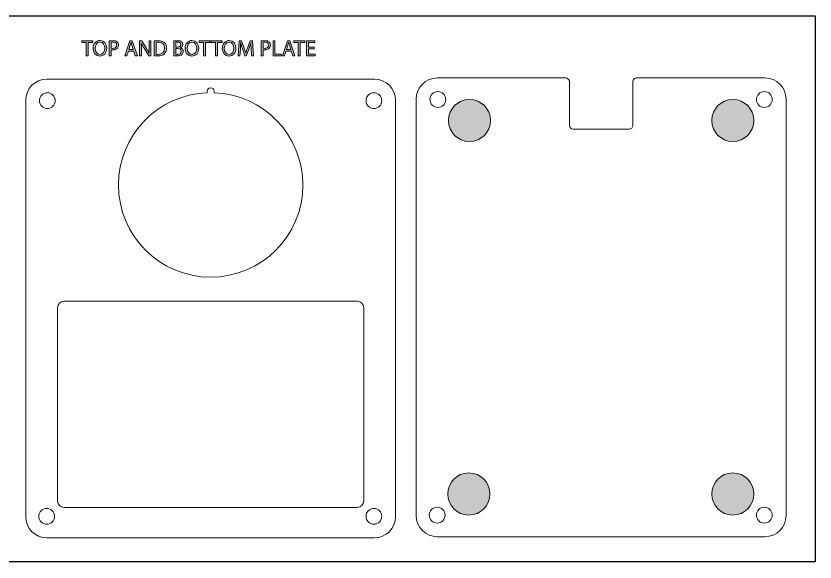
# Model space of a CAD drawing. Header units: millimetres. Extents: x 12 to 403, y 61 to 367.
# Drawn here: x 251.6 to 403.3, y 263.2 to 366.8 of the extents above; entities that cross this region are included whole.
import ezdxf

# ---------------------------------------------------------------- set-up
doc = ezdxf.new("R2010")
doc.units = ezdxf.units.MM
doc.header["$MEASUREMENT"] = 0
doc.layers.add('TopPasteMaskLayer', color=7, linetype='Continuous', lineweight=0)

# ---------------------------------------------------------------- blocks, each defined once
blk = doc.blocks.new('Block_2')
at = {"layer": 'TopPasteMaskLayer', "true_color": 0x000000, "transparency": 33554687}
h = blk.add_hatch(color=18, dxfattribs=at)
h.dxf.hatch_style = 2
edge = h.paths.add_edge_path()
edge.add_spline(control_points=[(264.98, 361.79), (264.98, 361.79), (264.12, 361.79), (264.12, 361.79), (264.12, 361.79), (264.12, 362.1), (264.12, 362.1), (264.12, 362.1), (266.23, 362.1), (266.23, 362.1), (266.23, 362.1), (266.23, 361.79), (266.23, 361.79), (266.23, 361.79), (265.36, 361.79), (265.36, 361.79), (265.36, 361.79), (265.36, 359.25), (265.36, 359.25), (265.36, 359.25), (264.98, 359.25), (264.98, 359.25), (264.98, 359.25), (264.98, 361.79), (264.98, 361.79)], knot_values=[0, 0, 0, 0, 1, 1, 1, 2, 2, 2, 3, 3, 3, 4, 4, 4, 5, 5, 5, 6, 6, 6, 7, 7, 7, 8, 8, 8, 8], degree=3, periodic=0)
h = blk.add_hatch(color=18, dxfattribs=at)
h.dxf.hatch_style = 2
edge = h.paths.add_edge_path()
edge.add_spline(control_points=[(266.66, 360.66), (266.66, 360.05), (266.99, 359.5), (267.57, 359.5), (268.15, 359.5), (268.48, 360.04), (268.48, 360.69), (268.48, 361.25), (268.18, 361.85), (267.57, 361.85), (266.96, 361.85), (266.66, 361.28), (266.66, 360.66)], knot_values=[0, 0, 0, 0, 1, 1, 1, 2, 2, 2, 3, 3, 3, 4, 4, 4, 4], degree=3, periodic=0)
edge = h.paths.add_edge_path()
edge.add_spline(control_points=[(268.87, 360.7), (268.87, 359.72), (268.27, 359.2), (267.54, 359.2), (266.79, 359.2), (266.26, 359.79), (266.26, 360.65), (266.26, 361.55), (266.82, 362.15), (267.59, 362.15), (268.36, 362.15), (268.87, 361.55), (268.87, 360.7)], knot_values=[0, 0, 0, 0, 1, 1, 1, 2, 2, 2, 3, 3, 3, 4, 4, 4, 4], degree=3, periodic=0)
h = blk.add_hatch(color=18, dxfattribs=at)
h.dxf.hatch_style = 2
edge = h.paths.add_edge_path()
edge.add_spline(control_points=[(269.72, 360.69), (269.8, 360.67), (269.9, 360.66), (270.02, 360.66), (270.47, 360.66), (270.74, 360.88), (270.74, 361.27), (270.74, 361.65), (270.47, 361.83), (270.06, 361.83), (269.9, 361.83), (269.78, 361.82), (269.72, 361.8), (269.72, 361.8), (269.72, 360.69), (269.72, 360.69)], knot_values=[0, 0, 0, 0, 1, 1, 1, 2, 2, 2, 3, 3, 3, 4, 4, 4, 5, 5, 5, 5], degree=3, periodic=0)
edge = h.paths.add_edge_path()
edge.add_spline(control_points=[(269.35, 362.07), (269.53, 362.1), (269.76, 362.12), (270.05, 362.12), (270.42, 362.12), (270.68, 362.04), (270.85, 361.88), (271.01, 361.75), (271.1, 361.54), (271.1, 361.29), (271.1, 361.03), (271.03, 360.83), (270.88, 360.68), (270.69, 360.47), (270.37, 360.36), (270.01, 360.36), (269.9, 360.36), (269.8, 360.37), (269.72, 360.39), (269.72, 360.39), (269.72, 359.25), (269.72, 359.25), (269.72, 359.25), (269.35, 359.25), (269.35, 359.25), (269.35, 359.25), (269.35, 362.07), (269.35, 362.07)], knot_values=[0, 0, 0, 0, 1, 1, 1, 2, 2, 2, 3, 3, 3, 4, 4, 4, 5, 5, 5, 6, 6, 6, 7, 7, 7, 8, 8, 8, 9, 9, 9, 9], degree=3, periodic=0)
h = blk.add_hatch(color=18, dxfattribs=at)
h.dxf.hatch_style = 2
edge = h.paths.add_edge_path()
edge.add_spline(control_points=[(273.89, 360.43), (273.89, 360.43), (273.61, 361.25), (273.61, 361.25), (273.55, 361.44), (273.51, 361.61), (273.47, 361.77), (273.47, 361.77), (273.46, 361.77), (273.46, 361.77), (273.42, 361.6), (273.37, 361.43), (273.31, 361.26), (273.31, 361.26), (273.03, 360.43), (273.03, 360.43), (273.03, 360.43), (273.89, 360.43), (273.89, 360.43)], knot_values=[0, 0, 0, 0, 1, 1, 1, 2, 2, 2, 3, 3, 3, 4, 4, 4, 5, 5, 5, 6, 6, 6, 6], degree=3, periodic=0)
edge = h.paths.add_edge_path()
edge.add_spline(control_points=[(272.96, 360.14), (272.96, 360.14), (272.66, 359.25), (272.66, 359.25), (272.66, 359.25), (272.28, 359.25), (272.28, 359.25), (272.28, 359.25), (273.25, 362.1), (273.25, 362.1), (273.25, 362.1), (273.69, 362.1), (273.69, 362.1), (273.69, 362.1), (274.67, 359.25), (274.67, 359.25), (274.67, 359.25), (274.27, 359.25), (274.27, 359.25), (274.27, 359.25), (273.97, 360.14), (273.97, 360.14), (273.97, 360.14), (272.96, 360.14), (272.96, 360.14)], knot_values=[0, 0, 0, 0, 1, 1, 1, 2, 2, 2, 3, 3, 3, 4, 4, 4, 5, 5, 5, 6, 6, 6, 7, 7, 7, 8, 8, 8, 8], degree=3, periodic=0)
h = blk.add_hatch(color=18, dxfattribs=at)
h.dxf.hatch_style = 2
edge = h.paths.add_edge_path()
edge.add_spline(control_points=[(275.09, 359.25), (275.09, 359.25), (275.09, 362.1), (275.09, 362.1), (275.09, 362.1), (275.49, 362.1), (275.49, 362.1), (275.49, 362.1), (276.4, 360.66), (276.4, 360.66), (276.62, 360.32), (276.78, 360.02), (276.92, 359.73), (276.92, 359.73), (276.92, 359.73), (276.92, 359.73), (276.89, 360.12), (276.88, 360.46), (276.88, 360.91), (276.88, 360.91), (276.88, 362.1), (276.88, 362.1), (276.88, 362.1), (277.23, 362.1), (277.23, 362.1), (277.23, 362.1), (277.23, 359.25), (277.23, 359.25), (277.23, 359.25), (276.86, 359.25), (276.86, 359.25), (276.86, 359.25), (275.95, 360.69), (275.95, 360.69), (275.75, 361.01), (275.56, 361.34), (275.42, 361.65), (275.42, 361.65), (275.41, 361.64), (275.41, 361.64), (275.43, 361.28), (275.43, 360.94), (275.43, 360.47), (275.43, 360.47), (275.43, 359.25), (275.43, 359.25), (275.43, 359.25), (275.09, 359.25), (275.09, 359.25)], knot_values=[0, 0, 0, 0, 1, 1, 1, 2, 2, 2, 3, 3, 3, 4, 4, 4, 5, 5, 5, 6, 6, 6, 7, 7, 7, 8, 8, 8, 9, 9, 9, 10, 10, 10, 11, 11, 11, 12, 12, 12, 13, 13, 13, 14, 14, 14, 15, 15, 15, 16, 16, 16, 16], degree=3, periodic=0)
h = blk.add_hatch(color=18, dxfattribs=at)
h.dxf.hatch_style = 2
edge = h.paths.add_edge_path()
edge.add_spline(control_points=[(278.24, 359.54), (278.33, 359.52), (278.47, 359.52), (278.61, 359.52), (279.4, 359.52), (279.83, 359.96), (279.83, 360.73), (279.83, 361.4), (279.45, 361.83), (278.67, 361.83), (278.48, 361.83), (278.34, 361.81), (278.24, 361.79), (278.24, 361.79), (278.24, 359.54), (278.24, 359.54)], knot_values=[0, 0, 0, 0, 1, 1, 1, 2, 2, 2, 3, 3, 3, 4, 4, 4, 5, 5, 5, 5], degree=3, periodic=0)
edge = h.paths.add_edge_path()
edge.add_spline(control_points=[(277.87, 362.06), (278.1, 362.1), (278.36, 362.12), (278.66, 362.12), (279.19, 362.12), (279.56, 362), (279.81, 361.77), (280.07, 361.53), (280.21, 361.2), (280.21, 360.74), (280.21, 360.28), (280.07, 359.9), (279.8, 359.63), (279.54, 359.37), (279.1, 359.22), (278.54, 359.22), (278.28, 359.22), (278.06, 359.24), (277.87, 359.26), (277.87, 359.26), (277.87, 362.06), (277.87, 362.06)], knot_values=[0, 0, 0, 0, 1, 1, 1, 2, 2, 2, 3, 3, 3, 4, 4, 4, 5, 5, 5, 6, 6, 6, 7, 7, 7, 7], degree=3, periodic=0)
h = blk.add_hatch(color=18, dxfattribs=at)
h.dxf.hatch_style = 2
edge = h.paths.add_edge_path()
edge.add_spline(control_points=[(281.96, 359.53), (282.03, 359.51), (282.14, 359.51), (282.27, 359.51), (282.65, 359.51), (283, 359.65), (283, 360.06), (283, 360.45), (282.67, 360.61), (282.26, 360.61), (282.26, 360.61), (281.96, 360.61), (281.96, 360.61), (281.96, 360.61), (281.96, 359.53), (281.96, 359.53)], knot_values=[0, 0, 0, 0, 1, 1, 1, 2, 2, 2, 3, 3, 3, 4, 4, 4, 5, 5, 5, 5], degree=3, periodic=0)
edge = h.paths.add_edge_path()
edge.add_spline(control_points=[(281.96, 360.89), (281.96, 360.89), (282.29, 360.89), (282.29, 360.89), (282.68, 360.89), (282.91, 361.1), (282.91, 361.37), (282.91, 361.71), (282.66, 361.84), (282.28, 361.84), (282.11, 361.84), (282.02, 361.82), (281.96, 361.81), (281.96, 361.81), (281.96, 360.89), (281.96, 360.89)], knot_values=[0, 0, 0, 0, 1, 1, 1, 2, 2, 2, 3, 3, 3, 4, 4, 4, 5, 5, 5, 5], degree=3, periodic=0)
edge = h.paths.add_edge_path()
edge.add_spline(control_points=[(281.59, 362.06), (281.75, 362.1), (282.01, 362.12), (282.26, 362.12), (282.63, 362.12), (282.87, 362.06), (283.05, 361.91), (283.19, 361.8), (283.28, 361.63), (283.28, 361.41), (283.28, 361.13), (283.1, 360.89), (282.8, 360.78), (282.8, 360.78), (282.8, 360.78), (282.8, 360.78), (283.07, 360.71), (283.39, 360.48), (283.39, 360.06), (283.39, 359.81), (283.29, 359.63), (283.15, 359.49), (282.95, 359.31), (282.63, 359.22), (282.16, 359.22), (281.91, 359.22), (281.71, 359.24), (281.59, 359.26), (281.59, 359.26), (281.59, 362.06), (281.59, 362.06)], knot_values=[0, 0, 0, 0, 1, 1, 1, 2, 2, 2, 3, 3, 3, 4, 4, 4, 5, 5, 5, 6, 6, 6, 7, 7, 7, 8, 8, 8, 9, 9, 9, 10, 10, 10, 10], degree=3, periodic=0)
h = blk.add_hatch(color=18, dxfattribs=at)
h.dxf.hatch_style = 2
edge = h.paths.add_edge_path()
edge.add_spline(control_points=[(284.11, 360.66), (284.11, 360.05), (284.44, 359.5), (285.02, 359.5), (285.6, 359.5), (285.93, 360.04), (285.93, 360.69), (285.93, 361.25), (285.64, 361.85), (285.02, 361.85), (284.41, 361.85), (284.11, 361.28), (284.11, 360.66)], knot_values=[0, 0, 0, 0, 1, 1, 1, 2, 2, 2, 3, 3, 3, 4, 4, 4, 4], degree=3, periodic=0)
edge = h.paths.add_edge_path()
edge.add_spline(control_points=[(286.32, 360.7), (286.32, 359.72), (285.73, 359.2), (285, 359.2), (284.24, 359.2), (283.72, 359.79), (283.72, 360.65), (283.72, 361.55), (284.28, 362.15), (285.04, 362.15), (285.82, 362.15), (286.32, 361.55), (286.32, 360.7)], knot_values=[0, 0, 0, 0, 1, 1, 1, 2, 2, 2, 3, 3, 3, 4, 4, 4, 4], degree=3, periodic=0)
h = blk.add_hatch(color=18, dxfattribs=at)
h.dxf.hatch_style = 2
edge = h.paths.add_edge_path()
edge.add_spline(control_points=[(287.24, 361.79), (287.24, 361.79), (286.37, 361.79), (286.37, 361.79), (286.37, 361.79), (286.37, 362.1), (286.37, 362.1), (286.37, 362.1), (288.48, 362.1), (288.48, 362.1), (288.48, 362.1), (288.48, 361.79), (288.48, 361.79), (288.48, 361.79), (287.61, 361.79), (287.61, 361.79), (287.61, 361.79), (287.61, 359.25), (287.61, 359.25), (287.61, 359.25), (287.24, 359.25), (287.24, 359.25), (287.24, 359.25), (287.24, 361.79), (287.24, 361.79)], knot_values=[0, 0, 0, 0, 1, 1, 1, 2, 2, 2, 3, 3, 3, 4, 4, 4, 5, 5, 5, 6, 6, 6, 7, 7, 7, 8, 8, 8, 8], degree=3, periodic=0)
h = blk.add_hatch(color=18, dxfattribs=at)
h.dxf.hatch_style = 2
edge = h.paths.add_edge_path()
edge.add_spline(control_points=[(289.5, 361.79), (289.5, 361.79), (288.63, 361.79), (288.63, 361.79), (288.63, 361.79), (288.63, 362.1), (288.63, 362.1), (288.63, 362.1), (290.75, 362.1), (290.75, 362.1), (290.75, 362.1), (290.75, 361.79), (290.75, 361.79), (290.75, 361.79), (289.87, 361.79), (289.87, 361.79), (289.87, 361.79), (289.87, 359.25), (289.87, 359.25), (289.87, 359.25), (289.5, 359.25), (289.5, 359.25), (289.5, 359.25), (289.5, 361.79), (289.5, 361.79)], knot_values=[0, 0, 0, 0, 1, 1, 1, 2, 2, 2, 3, 3, 3, 4, 4, 4, 5, 5, 5, 6, 6, 6, 7, 7, 7, 8, 8, 8, 8], degree=3, periodic=0)
h = blk.add_hatch(color=18, dxfattribs=at)
h.dxf.hatch_style = 2
edge = h.paths.add_edge_path()
edge.add_spline(control_points=[(291.17, 360.66), (291.17, 360.05), (291.5, 359.5), (292.08, 359.5), (292.67, 359.5), (293, 360.04), (293, 360.69), (293, 361.25), (292.7, 361.85), (292.09, 361.85), (291.48, 361.85), (291.17, 361.28), (291.17, 360.66)], knot_values=[0, 0, 0, 0, 1, 1, 1, 2, 2, 2, 3, 3, 3, 4, 4, 4, 4], degree=3, periodic=0)
edge = h.paths.add_edge_path()
edge.add_spline(control_points=[(293.39, 360.7), (293.39, 359.72), (292.79, 359.2), (292.06, 359.2), (291.31, 359.2), (290.78, 359.79), (290.78, 360.65), (290.78, 361.55), (291.34, 362.15), (292.11, 362.15), (292.88, 362.15), (293.39, 361.55), (293.39, 360.7)], knot_values=[0, 0, 0, 0, 1, 1, 1, 2, 2, 2, 3, 3, 3, 4, 4, 4, 4], degree=3, periodic=0)
h = blk.add_hatch(color=18, dxfattribs=at)
h.dxf.hatch_style = 2
edge = h.paths.add_edge_path()
edge.add_spline(control_points=[(296.27, 360.5), (296.25, 360.9), (296.22, 361.38), (296.23, 361.73), (296.23, 361.73), (296.21, 361.73), (296.21, 361.73), (296.12, 361.4), (296, 361.04), (295.86, 360.65), (295.86, 360.65), (295.35, 359.26), (295.35, 359.26), (295.35, 359.26), (295.07, 359.26), (295.07, 359.26), (295.07, 359.26), (294.61, 360.62), (294.61, 360.62), (294.48, 361.02), (294.36, 361.39), (294.28, 361.73), (294.28, 361.73), (294.27, 361.73), (294.27, 361.73), (294.26, 361.38), (294.24, 360.9), (294.22, 360.47), (294.22, 360.47), (294.14, 359.25), (294.14, 359.25), (294.14, 359.25), (293.79, 359.25), (293.79, 359.25), (293.79, 359.25), (293.99, 362.1), (293.99, 362.1), (293.99, 362.1), (294.46, 362.1), (294.46, 362.1), (294.46, 362.1), (294.95, 360.72), (294.95, 360.72), (295.06, 360.37), (295.16, 360.06), (295.23, 359.76), (295.23, 359.76), (295.25, 359.76), (295.25, 359.76), (295.32, 360.05), (295.42, 360.36), (295.55, 360.72), (295.55, 360.72), (296.05, 362.1), (296.05, 362.1), (296.05, 362.1), (296.52, 362.1), (296.52, 362.1), (296.52, 362.1), (296.7, 359.25), (296.7, 359.25), (296.7, 359.25), (296.34, 359.25), (296.34, 359.25), (296.34, 359.25), (296.27, 360.5), (296.27, 360.5)], knot_values=[0, 0, 0, 0, 1, 1, 1, 2, 2, 2, 3, 3, 3, 4, 4, 4, 5, 5, 5, 6, 6, 6, 7, 7, 7, 8, 8, 8, 9, 9, 9, 10, 10, 10, 11, 11, 11, 12, 12, 12, 13, 13, 13, 14, 14, 14, 15, 15, 15, 16, 16, 16, 17, 17, 17, 18, 18, 18, 19, 19, 19, 20, 20, 20, 21, 21, 21, 22, 22, 22, 22], degree=3, periodic=0)
h = blk.add_hatch(color=18, dxfattribs=at)
h.dxf.hatch_style = 2
edge = h.paths.add_edge_path()
edge.add_spline(control_points=[(298.54, 360.69), (298.62, 360.67), (298.72, 360.66), (298.84, 360.66), (299.28, 360.66), (299.56, 360.88), (299.56, 361.27), (299.56, 361.65), (299.29, 361.83), (298.88, 361.83), (298.72, 361.83), (298.6, 361.82), (298.54, 361.8), (298.54, 361.8), (298.54, 360.69), (298.54, 360.69)], knot_values=[0, 0, 0, 0, 1, 1, 1, 2, 2, 2, 3, 3, 3, 4, 4, 4, 5, 5, 5, 5], degree=3, periodic=0)
edge = h.paths.add_edge_path()
edge.add_spline(control_points=[(298.17, 362.07), (298.35, 362.1), (298.58, 362.12), (298.87, 362.12), (299.24, 362.12), (299.5, 362.04), (299.67, 361.88), (299.83, 361.75), (299.92, 361.54), (299.92, 361.29), (299.92, 361.03), (299.85, 360.83), (299.7, 360.68), (299.51, 360.47), (299.19, 360.36), (298.83, 360.36), (298.72, 360.36), (298.62, 360.37), (298.54, 360.39), (298.54, 360.39), (298.54, 359.25), (298.54, 359.25), (298.54, 359.25), (298.17, 359.25), (298.17, 359.25), (298.17, 359.25), (298.17, 362.07), (298.17, 362.07)], knot_values=[0, 0, 0, 0, 1, 1, 1, 2, 2, 2, 3, 3, 3, 4, 4, 4, 5, 5, 5, 6, 6, 6, 7, 7, 7, 8, 8, 8, 9, 9, 9, 9], degree=3, periodic=0)
h = blk.add_hatch(color=18, dxfattribs=at)
h.dxf.hatch_style = 2
edge = h.paths.add_edge_path()
edge.add_spline(control_points=[(300.42, 362.1), (300.42, 362.1), (300.79, 362.1), (300.79, 362.1), (300.79, 362.1), (300.79, 359.56), (300.79, 359.56), (300.79, 359.56), (302.01, 359.56), (302.01, 359.56), (302.01, 359.56), (302.01, 359.25), (302.01, 359.25), (302.01, 359.25), (300.42, 359.25), (300.42, 359.25), (300.42, 359.25), (300.42, 362.1), (300.42, 362.1)], knot_values=[0, 0, 0, 0, 1, 1, 1, 2, 2, 2, 3, 3, 3, 4, 4, 4, 5, 5, 5, 6, 6, 6, 6], degree=3, periodic=0)
h = blk.add_hatch(color=18, dxfattribs=at)
h.dxf.hatch_style = 2
edge = h.paths.add_edge_path()
edge.add_spline(control_points=[(303.81, 360.43), (303.81, 360.43), (303.53, 361.25), (303.53, 361.25), (303.47, 361.44), (303.43, 361.61), (303.39, 361.77), (303.39, 361.77), (303.38, 361.77), (303.38, 361.77), (303.34, 361.6), (303.29, 361.43), (303.23, 361.26), (303.23, 361.26), (302.96, 360.43), (302.96, 360.43), (302.96, 360.43), (303.81, 360.43), (303.81, 360.43)], knot_values=[0, 0, 0, 0, 1, 1, 1, 2, 2, 2, 3, 3, 3, 4, 4, 4, 5, 5, 5, 6, 6, 6, 6], degree=3, periodic=0)
edge = h.paths.add_edge_path()
edge.add_spline(control_points=[(302.88, 360.14), (302.88, 360.14), (302.58, 359.25), (302.58, 359.25), (302.58, 359.25), (302.2, 359.25), (302.2, 359.25), (302.2, 359.25), (303.17, 362.1), (303.17, 362.1), (303.17, 362.1), (303.62, 362.1), (303.62, 362.1), (303.62, 362.1), (304.59, 359.25), (304.59, 359.25), (304.59, 359.25), (304.19, 359.25), (304.19, 359.25), (304.19, 359.25), (303.89, 360.14), (303.89, 360.14), (303.89, 360.14), (302.88, 360.14), (302.88, 360.14)], knot_values=[0, 0, 0, 0, 1, 1, 1, 2, 2, 2, 3, 3, 3, 4, 4, 4, 5, 5, 5, 6, 6, 6, 7, 7, 7, 8, 8, 8, 8], degree=3, periodic=0)
h = blk.add_hatch(color=18, dxfattribs=at)
h.dxf.hatch_style = 2
edge = h.paths.add_edge_path()
edge.add_spline(control_points=[(305.22, 361.79), (305.22, 361.79), (304.36, 361.79), (304.36, 361.79), (304.36, 361.79), (304.36, 362.1), (304.36, 362.1), (304.36, 362.1), (306.47, 362.1), (306.47, 362.1), (306.47, 362.1), (306.47, 361.79), (306.47, 361.79), (306.47, 361.79), (305.6, 361.79), (305.6, 361.79), (305.6, 361.79), (305.6, 359.25), (305.6, 359.25), (305.6, 359.25), (305.22, 359.25), (305.22, 359.25), (305.22, 359.25), (305.22, 361.79), (305.22, 361.79)], knot_values=[0, 0, 0, 0, 1, 1, 1, 2, 2, 2, 3, 3, 3, 4, 4, 4, 5, 5, 5, 6, 6, 6, 7, 7, 7, 8, 8, 8, 8], degree=3, periodic=0)
h = blk.add_hatch(color=18, dxfattribs=at)
h.dxf.hatch_style = 2
edge = h.paths.add_edge_path()
edge.add_spline(control_points=[(308.26, 360.58), (308.26, 360.58), (307.15, 360.58), (307.15, 360.58), (307.15, 360.58), (307.15, 359.56), (307.15, 359.56), (307.15, 359.56), (308.39, 359.56), (308.39, 359.56), (308.39, 359.56), (308.39, 359.25), (308.39, 359.25), (308.39, 359.25), (306.79, 359.25), (306.79, 359.25), (306.79, 359.25), (306.79, 362.1), (306.79, 362.1), (306.79, 362.1), (308.33, 362.1), (308.33, 362.1), (308.33, 362.1), (308.33, 361.79), (308.33, 361.79), (308.33, 361.79), (307.15, 361.79), (307.15, 361.79), (307.15, 361.79), (307.15, 360.89), (307.15, 360.89), (307.15, 360.89), (308.26, 360.89), (308.26, 360.89), (308.26, 360.89), (308.26, 360.58), (308.26, 360.58)], knot_values=[0, 0, 0, 0, 1, 1, 1, 2, 2, 2, 3, 3, 3, 4, 4, 4, 5, 5, 5, 6, 6, 6, 7, 7, 7, 8, 8, 8, 9, 9, 9, 10, 10, 10, 11, 11, 11, 12, 12, 12, 12], degree=3, periodic=0)
at = {"layer": 'TopPasteMaskLayer'}
for points, knots in [([(264.98, 361.79), (264.98, 361.79), (264.12, 361.79), (264.12, 361.79), (264.12, 361.79), (264.12, 362.1), (264.12, 362.1), (264.12, 362.1), (266.23, 362.1), (266.23, 362.1), (266.23, 362.1), (266.23, 361.79), (266.23, 361.79), (266.23, 361.79), (265.36, 361.79), (265.36, 361.79), (265.36, 361.79), (265.36, 359.25), (265.36, 359.25), (265.36, 359.25), (264.98, 359.25), (264.98, 359.25), (264.98, 359.25), (264.98, 361.79), (264.98, 361.79)], [0, 0, 0, 0, 1, 1, 1, 2, 2, 2, 3, 3, 3, 4, 4, 4, 5, 5, 5, 6, 6, 6, 7, 7, 7, 8, 8, 8, 8]), ([(268.87, 360.7), (268.87, 359.72), (268.27, 359.2), (267.54, 359.2), (266.79, 359.2), (266.26, 359.79), (266.26, 360.65), (266.26, 361.55), (266.82, 362.15), (267.59, 362.15), (268.36, 362.15), (268.87, 361.55), (268.87, 360.7)], [0, 0, 0, 0, 1, 1, 1, 2, 2, 2, 3, 3, 3, 4, 4, 4, 4]), ([(266.66, 360.66), (266.66, 360.05), (266.99, 359.5), (267.57, 359.5), (268.15, 359.5), (268.48, 360.04), (268.48, 360.69), (268.48, 361.25), (268.18, 361.85), (267.57, 361.85), (266.96, 361.85), (266.66, 361.28), (266.66, 360.66)], [0, 0, 0, 0, 1, 1, 1, 2, 2, 2, 3, 3, 3, 4, 4, 4, 4]), ([(269.35, 362.07), (269.53, 362.1), (269.76, 362.12), (270.05, 362.12), (270.42, 362.12), (270.68, 362.04), (270.85, 361.88), (271.01, 361.75), (271.1, 361.54), (271.1, 361.29), (271.1, 361.03), (271.03, 360.83), (270.88, 360.68), (270.69, 360.47), (270.37, 360.36), (270.01, 360.36), (269.9, 360.36), (269.8, 360.37), (269.72, 360.39), (269.72, 360.39), (269.72, 359.25), (269.72, 359.25), (269.72, 359.25), (269.35, 359.25), (269.35, 359.25), (269.35, 359.25), (269.35, 362.07), (269.35, 362.07)], [0, 0, 0, 0, 1, 1, 1, 2, 2, 2, 3, 3, 3, 4, 4, 4, 5, 5, 5, 6, 6, 6, 7, 7, 7, 8, 8, 8, 9, 9, 9, 9]), ([(269.72, 360.69), (269.8, 360.67), (269.9, 360.66), (270.02, 360.66), (270.47, 360.66), (270.74, 360.88), (270.74, 361.27), (270.74, 361.65), (270.47, 361.83), (270.06, 361.83), (269.9, 361.83), (269.78, 361.82), (269.72, 361.8), (269.72, 361.8), (269.72, 360.69), (269.72, 360.69)], [0, 0, 0, 0, 1, 1, 1, 2, 2, 2, 3, 3, 3, 4, 4, 4, 5, 5, 5, 5]), ([(272.96, 360.14), (272.96, 360.14), (272.66, 359.25), (272.66, 359.25), (272.66, 359.25), (272.28, 359.25), (272.28, 359.25), (272.28, 359.25), (273.25, 362.1), (273.25, 362.1), (273.25, 362.1), (273.69, 362.1), (273.69, 362.1), (273.69, 362.1), (274.67, 359.25), (274.67, 359.25), (274.67, 359.25), (274.27, 359.25), (274.27, 359.25), (274.27, 359.25), (273.97, 360.14), (273.97, 360.14), (273.97, 360.14), (272.96, 360.14), (272.96, 360.14)], [0, 0, 0, 0, 1, 1, 1, 2, 2, 2, 3, 3, 3, 4, 4, 4, 5, 5, 5, 6, 6, 6, 7, 7, 7, 8, 8, 8, 8]), ([(273.89, 360.43), (273.89, 360.43), (273.61, 361.25), (273.61, 361.25), (273.55, 361.44), (273.51, 361.61), (273.47, 361.77), (273.47, 361.77), (273.46, 361.77), (273.46, 361.77), (273.42, 361.6), (273.37, 361.43), (273.31, 361.26), (273.31, 361.26), (273.03, 360.43), (273.03, 360.43), (273.03, 360.43), (273.89, 360.43), (273.89, 360.43)], [0, 0, 0, 0, 1, 1, 1, 2, 2, 2, 3, 3, 3, 4, 4, 4, 5, 5, 5, 6, 6, 6, 6]), ([(275.09, 359.25), (275.09, 359.25), (275.09, 362.1), (275.09, 362.1), (275.09, 362.1), (275.49, 362.1), (275.49, 362.1), (275.49, 362.1), (276.4, 360.66), (276.4, 360.66), (276.62, 360.32), (276.78, 360.02), (276.92, 359.73), (276.92, 359.73), (276.92, 359.73), (276.92, 359.73), (276.89, 360.12), (276.88, 360.46), (276.88, 360.91), (276.88, 360.91), (276.88, 362.1), (276.88, 362.1), (276.88, 362.1), (277.23, 362.1), (277.23, 362.1), (277.23, 362.1), (277.23, 359.25), (277.23, 359.25), (277.23, 359.25), (276.86, 359.25), (276.86, 359.25), (276.86, 359.25), (275.95, 360.69), (275.95, 360.69), (275.75, 361.01), (275.56, 361.34), (275.42, 361.65), (275.42, 361.65), (275.41, 361.64), (275.41, 361.64), (275.43, 361.28), (275.43, 360.94), (275.43, 360.47), (275.43, 360.47), (275.43, 359.25), (275.43, 359.25), (275.43, 359.25), (275.09, 359.25), (275.09, 359.25)], [0, 0, 0, 0, 1, 1, 1, 2, 2, 2, 3, 3, 3, 4, 4, 4, 5, 5, 5, 6, 6, 6, 7, 7, 7, 8, 8, 8, 9, 9, 9, 10, 10, 10, 11, 11, 11, 12, 12, 12, 13, 13, 13, 14, 14, 14, 15, 15, 15, 16, 16, 16, 16]), ([(277.87, 362.06), (278.1, 362.1), (278.36, 362.12), (278.66, 362.12), (279.19, 362.12), (279.56, 362), (279.81, 361.77), (280.07, 361.53), (280.21, 361.2), (280.21, 360.74), (280.21, 360.28), (280.07, 359.9), (279.8, 359.63), (279.54, 359.37), (279.1, 359.22), (278.54, 359.22), (278.28, 359.22), (278.06, 359.24), (277.87, 359.26), (277.87, 359.26), (277.87, 362.06), (277.87, 362.06)], [0, 0, 0, 0, 1, 1, 1, 2, 2, 2, 3, 3, 3, 4, 4, 4, 5, 5, 5, 6, 6, 6, 7, 7, 7, 7]), ([(278.24, 359.54), (278.33, 359.52), (278.47, 359.52), (278.61, 359.52), (279.4, 359.52), (279.83, 359.96), (279.83, 360.73), (279.83, 361.4), (279.45, 361.83), (278.67, 361.83), (278.48, 361.83), (278.34, 361.81), (278.24, 361.79), (278.24, 361.79), (278.24, 359.54), (278.24, 359.54)], [0, 0, 0, 0, 1, 1, 1, 2, 2, 2, 3, 3, 3, 4, 4, 4, 5, 5, 5, 5]), ([(281.59, 362.06), (281.75, 362.1), (282.01, 362.12), (282.26, 362.12), (282.63, 362.12), (282.87, 362.06), (283.05, 361.91), (283.19, 361.8), (283.28, 361.63), (283.28, 361.41), (283.28, 361.13), (283.1, 360.89), (282.8, 360.78), (282.8, 360.78), (282.8, 360.78), (282.8, 360.78), (283.07, 360.71), (283.39, 360.48), (283.39, 360.06), (283.39, 359.81), (283.29, 359.63), (283.15, 359.49), (282.95, 359.31), (282.63, 359.22), (282.16, 359.22), (281.91, 359.22), (281.71, 359.24), (281.59, 359.26), (281.59, 359.26), (281.59, 362.06), (281.59, 362.06)], [0, 0, 0, 0, 1, 1, 1, 2, 2, 2, 3, 3, 3, 4, 4, 4, 5, 5, 5, 6, 6, 6, 7, 7, 7, 8, 8, 8, 9, 9, 9, 10, 10, 10, 10]), ([(281.96, 360.89), (281.96, 360.89), (282.29, 360.89), (282.29, 360.89), (282.68, 360.89), (282.91, 361.1), (282.91, 361.37), (282.91, 361.71), (282.66, 361.84), (282.28, 361.84), (282.11, 361.84), (282.02, 361.82), (281.96, 361.81), (281.96, 361.81), (281.96, 360.89), (281.96, 360.89)], [0, 0, 0, 0, 1, 1, 1, 2, 2, 2, 3, 3, 3, 4, 4, 4, 5, 5, 5, 5]), ([(286.32, 360.7), (286.32, 359.72), (285.73, 359.2), (285, 359.2), (284.24, 359.2), (283.72, 359.79), (283.72, 360.65), (283.72, 361.55), (284.28, 362.15), (285.04, 362.15), (285.82, 362.15), (286.32, 361.55), (286.32, 360.7)], [0, 0, 0, 0, 1, 1, 1, 2, 2, 2, 3, 3, 3, 4, 4, 4, 4]), ([(284.11, 360.66), (284.11, 360.05), (284.44, 359.5), (285.02, 359.5), (285.6, 359.5), (285.93, 360.04), (285.93, 360.69), (285.93, 361.25), (285.64, 361.85), (285.02, 361.85), (284.41, 361.85), (284.11, 361.28), (284.11, 360.66)], [0, 0, 0, 0, 1, 1, 1, 2, 2, 2, 3, 3, 3, 4, 4, 4, 4]), ([(287.24, 361.79), (287.24, 361.79), (286.37, 361.79), (286.37, 361.79), (286.37, 361.79), (286.37, 362.1), (286.37, 362.1), (286.37, 362.1), (288.48, 362.1), (288.48, 362.1), (288.48, 362.1), (288.48, 361.79), (288.48, 361.79), (288.48, 361.79), (287.61, 361.79), (287.61, 361.79), (287.61, 361.79), (287.61, 359.25), (287.61, 359.25), (287.61, 359.25), (287.24, 359.25), (287.24, 359.25), (287.24, 359.25), (287.24, 361.79), (287.24, 361.79)], [0, 0, 0, 0, 1, 1, 1, 2, 2, 2, 3, 3, 3, 4, 4, 4, 5, 5, 5, 6, 6, 6, 7, 7, 7, 8, 8, 8, 8]), ([(289.5, 361.79), (289.5, 361.79), (288.63, 361.79), (288.63, 361.79), (288.63, 361.79), (288.63, 362.1), (288.63, 362.1), (288.63, 362.1), (290.75, 362.1), (290.75, 362.1), (290.75, 362.1), (290.75, 361.79), (290.75, 361.79), (290.75, 361.79), (289.87, 361.79), (289.87, 361.79), (289.87, 361.79), (289.87, 359.25), (289.87, 359.25), (289.87, 359.25), (289.5, 359.25), (289.5, 359.25), (289.5, 359.25), (289.5, 361.79), (289.5, 361.79)], [0, 0, 0, 0, 1, 1, 1, 2, 2, 2, 3, 3, 3, 4, 4, 4, 5, 5, 5, 6, 6, 6, 7, 7, 7, 8, 8, 8, 8]), ([(293.39, 360.7), (293.39, 359.72), (292.79, 359.2), (292.06, 359.2), (291.31, 359.2), (290.78, 359.79), (290.78, 360.65), (290.78, 361.55), (291.34, 362.15), (292.11, 362.15), (292.88, 362.15), (293.39, 361.55), (293.39, 360.7)], [0, 0, 0, 0, 1, 1, 1, 2, 2, 2, 3, 3, 3, 4, 4, 4, 4]), ([(291.17, 360.66), (291.17, 360.05), (291.5, 359.5), (292.08, 359.5), (292.67, 359.5), (293, 360.04), (293, 360.69), (293, 361.25), (292.7, 361.85), (292.09, 361.85), (291.48, 361.85), (291.17, 361.28), (291.17, 360.66)], [0, 0, 0, 0, 1, 1, 1, 2, 2, 2, 3, 3, 3, 4, 4, 4, 4]), ([(296.27, 360.5), (296.25, 360.9), (296.22, 361.38), (296.23, 361.73), (296.23, 361.73), (296.21, 361.73), (296.21, 361.73), (296.12, 361.4), (296, 361.04), (295.86, 360.65), (295.86, 360.65), (295.35, 359.26), (295.35, 359.26), (295.35, 359.26), (295.07, 359.26), (295.07, 359.26), (295.07, 359.26), (294.61, 360.62), (294.61, 360.62), (294.48, 361.02), (294.36, 361.39), (294.28, 361.73), (294.28, 361.73), (294.27, 361.73), (294.27, 361.73), (294.26, 361.38), (294.24, 360.9), (294.22, 360.47), (294.22, 360.47), (294.14, 359.25), (294.14, 359.25), (294.14, 359.25), (293.79, 359.25), (293.79, 359.25), (293.79, 359.25), (293.99, 362.1), (293.99, 362.1), (293.99, 362.1), (294.46, 362.1), (294.46, 362.1), (294.46, 362.1), (294.95, 360.72), (294.95, 360.72), (295.06, 360.37), (295.16, 360.06), (295.23, 359.76), (295.23, 359.76), (295.25, 359.76), (295.25, 359.76), (295.32, 360.05), (295.42, 360.36), (295.55, 360.72), (295.55, 360.72), (296.05, 362.1), (296.05, 362.1), (296.05, 362.1), (296.52, 362.1), (296.52, 362.1), (296.52, 362.1), (296.7, 359.25), (296.7, 359.25), (296.7, 359.25), (296.34, 359.25), (296.34, 359.25), (296.34, 359.25), (296.27, 360.5), (296.27, 360.5)], [0, 0, 0, 0, 1, 1, 1, 2, 2, 2, 3, 3, 3, 4, 4, 4, 5, 5, 5, 6, 6, 6, 7, 7, 7, 8, 8, 8, 9, 9, 9, 10, 10, 10, 11, 11, 11, 12, 12, 12, 13, 13, 13, 14, 14, 14, 15, 15, 15, 16, 16, 16, 17, 17, 17, 18, 18, 18, 19, 19, 19, 20, 20, 20, 21, 21, 21, 22, 22, 22, 22]), ([(298.17, 362.07), (298.35, 362.1), (298.58, 362.12), (298.87, 362.12), (299.24, 362.12), (299.5, 362.04), (299.67, 361.88), (299.83, 361.75), (299.92, 361.54), (299.92, 361.29), (299.92, 361.03), (299.85, 360.83), (299.7, 360.68), (299.51, 360.47), (299.19, 360.36), (298.83, 360.36), (298.72, 360.36), (298.62, 360.37), (298.54, 360.39), (298.54, 360.39), (298.54, 359.25), (298.54, 359.25), (298.54, 359.25), (298.17, 359.25), (298.17, 359.25), (298.17, 359.25), (298.17, 362.07), (298.17, 362.07)], [0, 0, 0, 0, 1, 1, 1, 2, 2, 2, 3, 3, 3, 4, 4, 4, 5, 5, 5, 6, 6, 6, 7, 7, 7, 8, 8, 8, 9, 9, 9, 9]), ([(298.54, 360.69), (298.62, 360.67), (298.72, 360.66), (298.84, 360.66), (299.28, 360.66), (299.56, 360.88), (299.56, 361.27), (299.56, 361.65), (299.29, 361.83), (298.88, 361.83), (298.72, 361.83), (298.6, 361.82), (298.54, 361.8), (298.54, 361.8), (298.54, 360.69), (298.54, 360.69)], [0, 0, 0, 0, 1, 1, 1, 2, 2, 2, 3, 3, 3, 4, 4, 4, 5, 5, 5, 5]), ([(300.42, 362.1), (300.42, 362.1), (300.79, 362.1), (300.79, 362.1), (300.79, 362.1), (300.79, 359.56), (300.79, 359.56), (300.79, 359.56), (302.01, 359.56), (302.01, 359.56), (302.01, 359.56), (302.01, 359.25), (302.01, 359.25), (302.01, 359.25), (300.42, 359.25), (300.42, 359.25), (300.42, 359.25), (300.42, 362.1), (300.42, 362.1)], [0, 0, 0, 0, 1, 1, 1, 2, 2, 2, 3, 3, 3, 4, 4, 4, 5, 5, 5, 6, 6, 6, 6]), ([(302.88, 360.14), (302.88, 360.14), (302.58, 359.25), (302.58, 359.25), (302.58, 359.25), (302.2, 359.25), (302.2, 359.25), (302.2, 359.25), (303.17, 362.1), (303.17, 362.1), (303.17, 362.1), (303.62, 362.1), (303.62, 362.1), (303.62, 362.1), (304.59, 359.25), (304.59, 359.25), (304.59, 359.25), (304.19, 359.25), (304.19, 359.25), (304.19, 359.25), (303.89, 360.14), (303.89, 360.14), (303.89, 360.14), (302.88, 360.14), (302.88, 360.14)], [0, 0, 0, 0, 1, 1, 1, 2, 2, 2, 3, 3, 3, 4, 4, 4, 5, 5, 5, 6, 6, 6, 7, 7, 7, 8, 8, 8, 8]), ([(303.81, 360.43), (303.81, 360.43), (303.53, 361.25), (303.53, 361.25), (303.47, 361.44), (303.43, 361.61), (303.39, 361.77), (303.39, 361.77), (303.38, 361.77), (303.38, 361.77), (303.34, 361.6), (303.29, 361.43), (303.23, 361.26), (303.23, 361.26), (302.96, 360.43), (302.96, 360.43), (302.96, 360.43), (303.81, 360.43), (303.81, 360.43)], [0, 0, 0, 0, 1, 1, 1, 2, 2, 2, 3, 3, 3, 4, 4, 4, 5, 5, 5, 6, 6, 6, 6]), ([(305.22, 361.79), (305.22, 361.79), (304.36, 361.79), (304.36, 361.79), (304.36, 361.79), (304.36, 362.1), (304.36, 362.1), (304.36, 362.1), (306.47, 362.1), (306.47, 362.1), (306.47, 362.1), (306.47, 361.79), (306.47, 361.79), (306.47, 361.79), (305.6, 361.79), (305.6, 361.79), (305.6, 361.79), (305.6, 359.25), (305.6, 359.25), (305.6, 359.25), (305.22, 359.25), (305.22, 359.25), (305.22, 359.25), (305.22, 361.79), (305.22, 361.79)], [0, 0, 0, 0, 1, 1, 1, 2, 2, 2, 3, 3, 3, 4, 4, 4, 5, 5, 5, 6, 6, 6, 7, 7, 7, 8, 8, 8, 8]), ([(308.26, 360.58), (308.26, 360.58), (307.15, 360.58), (307.15, 360.58), (307.15, 360.58), (307.15, 359.56), (307.15, 359.56), (307.15, 359.56), (308.39, 359.56), (308.39, 359.56), (308.39, 359.56), (308.39, 359.25), (308.39, 359.25), (308.39, 359.25), (306.79, 359.25), (306.79, 359.25), (306.79, 359.25), (306.79, 362.1), (306.79, 362.1), (306.79, 362.1), (308.33, 362.1), (308.33, 362.1), (308.33, 362.1), (308.33, 361.79), (308.33, 361.79), (308.33, 361.79), (307.15, 361.79), (307.15, 361.79), (307.15, 361.79), (307.15, 360.89), (307.15, 360.89), (307.15, 360.89), (308.26, 360.89), (308.26, 360.89), (308.26, 360.89), (308.26, 360.58), (308.26, 360.58)], [0, 0, 0, 0, 1, 1, 1, 2, 2, 2, 3, 3, 3, 4, 4, 4, 5, 5, 5, 6, 6, 6, 7, 7, 7, 8, 8, 8, 9, 9, 9, 10, 10, 10, 11, 11, 11, 12, 12, 12, 12]), ([(281.96, 359.53), (282.03, 359.51), (282.14, 359.51), (282.27, 359.51), (282.65, 359.51), (283, 359.65), (283, 360.06), (283, 360.45), (282.67, 360.61), (282.26, 360.61), (282.26, 360.61), (281.96, 360.61), (281.96, 360.61), (281.96, 360.61), (281.96, 359.53), (281.96, 359.53)], [0, 0, 0, 0, 1, 1, 1, 2, 2, 2, 3, 3, 3, 4, 4, 4, 5, 5, 5, 5])]:
    blk.add_open_spline(points, degree=3, knots=knots, dxfattribs=at)

msp = doc.modelspace()

# ---------------------------------------------------------------- hatches: boundary and pattern name
at = {"layer": 'TopPasteMaskLayer', "true_color": 0x000000, "transparency": 33554687}
h = msp.add_hatch(color=18, dxfattribs=at)
h.dxf.hatch_style = 2
edge = h.paths.add_edge_path()
edge.add_arc((337.71, 346.97), 4, 0, 360)
h = msp.add_hatch(color=18, dxfattribs=at)
h.dxf.hatch_style = 2
edge = h.paths.add_edge_path()
edge.add_arc((387.69, 346.97), 4, 0, 360)
h = msp.add_hatch(color=18, dxfattribs=at)
h.dxf.hatch_style = 2
edge = h.paths.add_edge_path()
edge.add_arc((337.59, 276.1), 4, 0, 360)
h = msp.add_hatch(color=18, dxfattribs=at)
h.dxf.hatch_style = 2
edge = h.paths.add_edge_path()
edge.add_arc((387.69, 276.1), 4, 0, 360)

# ---------------------------------------------------------------- linework, layer by layer
at = {"layer": 'TopPasteMaskLayer', "color": 250, "lineweight": 25, "true_color": 0x1d1d1b}
msp.add_lwpolyline([(403.29, 263.2), (173.44, 263.2), (173.44, 366.81), (403.29, 366.81)], close=True, dxfattribs=at)
at = {"layer": 'TopPasteMaskLayer', "color": 250, "lineweight": 9, "true_color": 0x1d1d1b}
for centre, radius in [((257.59, 350.74), 1.5), ((319.57, 350.74), 1.5), ((337.71, 346.97), 4), ((387.69, 346.97), 4), ((337.59, 276.1), 4), ((387.69, 276.1), 4), ((257.46, 271.87), 1.5), ((319.57, 271.87), 1.5)]:
    msp.add_circle(centre, radius, dxfattribs=at)
at = {"layer": 'TopPasteMaskLayer', "color": 250, "lineweight": 9, "true_color": 0x1d1e1c}
for centre in [(331.7, 350.96), (393.67, 350.96), (331.57, 272.09), (393.67, 272.09)]:
    msp.add_circle(centre, 1.5, dxfattribs=at)
msp.add_open_spline([(368.7, 346.04), (368.7, 346.04), (368.7, 354.34), (368.7, 354.34), (368.7, 354.73), (369.02, 355.05), (369.4, 355.05), (369.4, 355.05), (393.77, 355.05), (393.77, 355.05), (393.77, 355.05), (393.77, 355.05), (393.77, 355.05), (393.77, 355.05), (393.77, 355.05), (393.77, 355.05), (395.99, 355.05), (397.79, 353.25), (397.79, 351.03), (397.79, 351.03), (397.79, 272.01), (397.79, 272.01), (397.79, 272.01), (397.79, 272.01), (397.79, 272.01), (397.79, 269.79), (395.99, 268), (393.77, 268), (393.77, 268), (393.77, 268), (393.77, 268), (393.77, 268), (331.6, 268), (331.6, 268), (331.6, 268), (331.6, 268), (331.6, 268), (331.6, 268), (331.6, 268), (331.6, 268), (329.38, 268), (327.59, 269.79), (327.59, 272.01), (327.59, 272.01), (327.59, 351.03), (327.59, 351.03), (327.59, 353.25), (329.38, 355.05), (331.6, 355.05), (331.6, 355.05), (331.6, 355.05), (331.6, 355.05), (331.6, 355.05), (355.97, 355.05), (355.97, 355.05), (356.35, 355.05), (356.67, 354.73), (356.67, 354.34), (356.67, 354.34), (356.67, 346.05), (356.67, 346.05), (356.67, 345.66), (356.98, 345.35), (357.37, 345.35), (357.37, 345.35), (368, 345.34), (368, 345.34), (368.39, 345.34), (368.7, 345.66), (368.7, 346.04)], degree=3, knots=[0, 0, 0, 0, 1, 1, 1, 2, 2, 2, 3, 3, 3, 4, 4, 4, 5, 5, 5, 6, 6, 6, 7, 7, 7, 8, 8, 8, 9, 9, 9, 10, 10, 10, 11, 11, 11, 12, 12, 12, 13, 13, 13, 14, 14, 14, 15, 15, 15, 16, 16, 16, 17, 17, 17, 18, 18, 18, 19, 19, 19, 20, 20, 20, 21, 21, 21, 22, 22, 22, 23, 23, 23, 23], dxfattribs=at)
at = {"layer": 'TopPasteMaskLayer', "color": 250, "lineweight": 9, "true_color": 0x1d1d1b}
for points, knots in [([(319.67, 267.78), (319.67, 267.78), (257.49, 267.78), (257.49, 267.78), (257.49, 267.78), (257.49, 267.78), (257.49, 267.78), (257.49, 267.78), (257.49, 267.78), (257.49, 267.78), (255.27, 267.78), (253.48, 269.57), (253.48, 271.79), (253.48, 271.79), (253.48, 350.81), (253.48, 350.81), (253.48, 353.03), (255.27, 354.83), (257.49, 354.83), (257.49, 354.83), (257.49, 354.83), (257.49, 354.83), (257.49, 354.83), (319.67, 354.83), (319.67, 354.83), (319.67, 354.83), (319.67, 354.83), (319.67, 354.83), (319.67, 354.83), (319.67, 354.83), (319.67, 354.83), (321.88, 354.83), (323.68, 353.03), (323.68, 350.81), (323.68, 350.81), (323.68, 271.79), (323.68, 271.79), (323.68, 271.79), (323.68, 271.79), (323.68, 271.79), (323.68, 269.57), (321.88, 267.78), (319.67, 267.78), (319.67, 267.78), (319.67, 267.78), (319.67, 267.78)], [0, 0, 0, 0, 1, 1, 1, 2, 2, 2, 3, 3, 3, 4, 4, 4, 5, 5, 5, 6, 6, 6, 7, 7, 7, 8, 8, 8, 9, 9, 9, 10, 10, 10, 11, 11, 11, 12, 12, 12, 13, 13, 13, 14, 14, 14, 15, 15, 15, 15]), ([(287.93, 352.23), (278.57, 351.89), (271.09, 344.19), (271.09, 334.75), (271.09, 325.08), (278.92, 317.25), (288.59, 317.25), (298.25, 317.25), (306.09, 325.08), (306.09, 334.75), (306.09, 344.2), (298.6, 351.9), (289.23, 352.24), (289.23, 352.24), (289.23, 352.51), (289.23, 352.51), (289.23, 352.87), (288.94, 353.16), (288.58, 353.16), (288.22, 353.16), (287.93, 352.87), (287.93, 352.51), (287.93, 352.51), (287.93, 352.23), (287.93, 352.23)], [0, 0, 0, 0, 1, 1, 1, 2, 2, 2, 3, 3, 3, 4, 4, 4, 5, 5, 5, 6, 6, 6, 7, 7, 7, 8, 8, 8, 8]), ([(316.45, 273.55), (316.45, 273.55), (260.75, 273.55), (260.75, 273.55), (260.09, 273.55), (259.54, 274.09), (259.54, 274.75), (259.54, 274.75), (259.54, 311.45), (259.54, 311.45), (259.54, 312.12), (260.09, 312.66), (260.75, 312.66), (260.75, 312.66), (316.45, 312.66), (316.45, 312.66), (317.11, 312.66), (317.65, 312.12), (317.65, 311.45), (317.65, 311.45), (317.65, 274.75), (317.65, 274.75), (317.65, 274.09), (317.11, 273.55), (316.45, 273.55)], [0, 0, 0, 0, 1, 1, 1, 2, 2, 2, 3, 3, 3, 4, 4, 4, 5, 5, 5, 6, 6, 6, 7, 7, 7, 8, 8, 8, 8])]:
    msp.add_open_spline(points, degree=3, knots=knots, dxfattribs=at)

# ---------------------------------------------------------------- block references
at = {"layer": 'TopPasteMaskLayer'}
msp.add_blockref('Block_2', (0, 0), dxfattribs=at)

doc.saveas('drawing.dxf')
